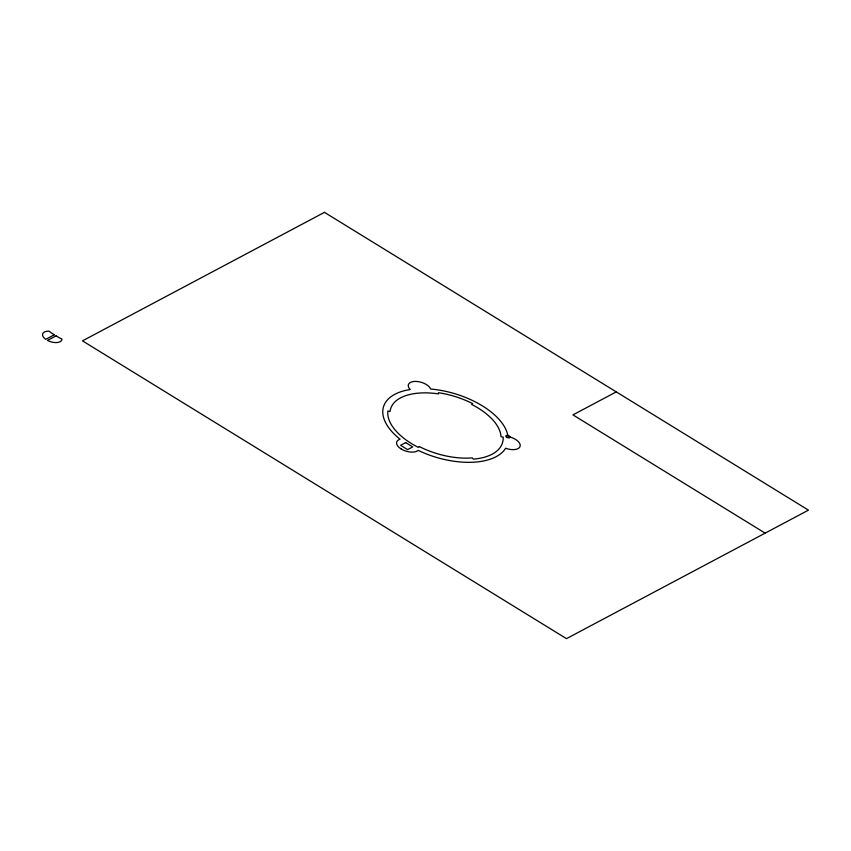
<?xml version="1.0" encoding="UTF-8"?>
<svg xmlns="http://www.w3.org/2000/svg" width="851" height="851" viewBox="0 0 851 851"><rect width="100%" height="100%" fill="white"/><g stroke="black" fill="none" stroke-linecap="round" stroke-linejoin="round"><path stroke-width="1.28" d="M616.252 391.885L572.946 414.884L765.145 533.141M419.309 446.562L418.288 447.381A59.591 30.519 16.8 0 1 387.854 411.001L390.013 411.544A57.368 29.37 16.8 0 1 438.616 393.917L438.35 392.694A59.591 30.519 16.8 0 1 472.645 403.619L471.635 404.438A57.368 29.37 16.8 0 1 501.016 436.701L503.175 437.137A59.591 30.519 16.8 0 1 473.358 459.146L472.316 457.891A57.368 29.37 16.8 0 1 419.309 446.562M54.304 334.794L45.709 339.358A10.042 5.138 16.8 0 1 48.996 331.156A60.708 31.083 16.8 0 0 54.304 334.794M56.049 335.868L47.454 340.432A10.042 5.138 16.8 0 0 62.006 339.155A60.708 31.083 16.8 0 1 56.049 335.868M324.465 212.346L82.483 340.857L566.479 638.654L808.45 510.143L324.465 212.346M405.714 442.605L400.619 445.318L407.608 449.615L412.703 446.913L405.714 442.605M401.225 448.998A11.744 6.01 16.8 0 0 418.181 450.37A64.729 33.146 16.8 0 0 505.622 448.232A11.744 6.01 16.8 0 0 520.152 446.094A11.744 6.01 16.8 0 0 508.004 436.595A64.729 33.146 16.8 0 0 430.702 389.035A11.744 6.01 16.8 0 0 415.022 381.408A11.744 6.01 16.8 0 0 410.225 389.535A64.729 33.146 16.8 0 0 400.076 439.233A11.744 6.01 16.8 0 0 401.225 448.998M506.558 437.169A2.234 1.138 16.8 0 0 510.121 437.297A2.234 1.138 16.8 0 0 507.324 435.329A2.234 1.138 16.8 0 0 506.558 437.169"/></g></svg>
